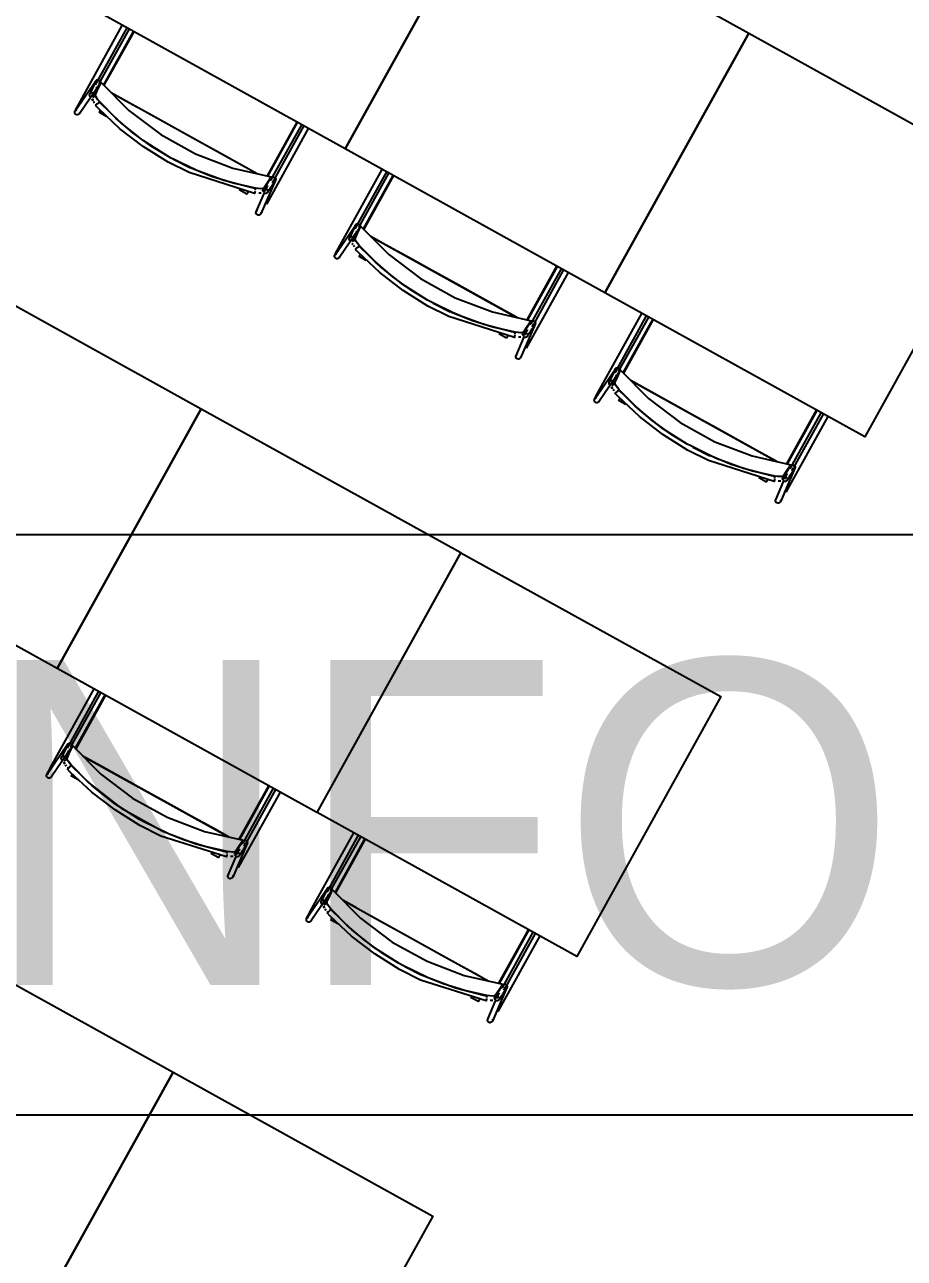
# Model space of a CAD drawing. Header units: metres. Extents: x 3.2 to 22.3, y 0.7 to 22.8.
# Drawn here: x 6.21 to 6.968, y 10.826 to 11.89 of the extents above; entities that cross this region are included whole.
import ezdxf

# ---------------------------------------------------------------- set-up
doc = ezdxf.new("R2010")
doc.units = ezdxf.units.M
for name, color, linetype in [('ARREDI', 9, 'Continuous'), ('PARETI_STRUTTURE', 7, 'Continuous'), ('WAYFINDING_RIQUADRI', 7, 'Continuous'), ('WAYFINDING_TESTI', 7, 'Continuous')]:
    doc.layers.add(name, color=color, linetype=linetype)

msp = doc.modelspace()

# ---------------------------------------------------------------- linework, layer by layer
at = {"layer": 'ARREDI'}
for points in [[(6.3864, 12.1304), (6.6103, 12.0063), (6.4862, 11.7825), (6.2623, 11.9066)], [(6.6103, 12.0063), (6.8341, 11.8822), (6.71, 11.6584), (6.4862, 11.7825)], [(6.8341, 11.8822), (7.058, 11.7581), (6.9339, 11.5343), (6.71, 11.6584)], [(6.4225, 11.7585), (6.4221, 11.7556)], [(6.1383, 11.6827), (6.3621, 11.5586), (6.238, 11.3348), (6.0142, 11.4589)], [(6.6464, 11.6345), (6.646, 11.6315)], [(6.3621, 11.5586), (6.5859, 11.4346), (6.4618, 11.2107), (6.238, 11.3348)], [(6.8702, 11.5104), (6.8698, 11.5074)], [(6.5859, 11.4345), (6.8098, 11.3105), (6.6857, 11.0866), (6.4619, 11.2107)], [(6.3982, 11.1868), (6.3978, 11.1838)], [(6.1139, 11.111), (6.3378, 10.9869), (6.2137, 10.763), (5.9898, 10.8871)], [(6.6221, 11.0627), (6.6217, 11.0597)], [(6.3378, 10.9869), (6.5616, 10.8628), (6.4375, 10.6389), (6.2137, 10.763)]]:
    msp.add_lwpolyline(points, close=True, dxfattribs=at)
for points in [[(6.3034, 11.8838), (6.2779, 11.8378)], [(6.272, 11.8383), (6.2714, 11.8388), (6.2711, 11.8394), (6.2709, 11.8401), (6.2711, 11.8409), (6.2713, 11.8413), (6.2713, 11.8413), (6.2715, 11.8415), (6.2721, 11.842), (6.2728, 11.8422)], [(6.2747, 11.823), (6.2731, 11.8248), (6.2718, 11.8267), (6.2711, 11.8282), (6.2709, 11.8291), (6.2733, 11.8345), (6.2758, 11.8399), (6.2998, 11.8156), (6.3272, 11.7949), (6.3571, 11.7783), (6.3892, 11.7661), (6.4225, 11.7585), (6.4193, 11.7536), (6.416, 11.7487)], [(6.2721, 11.8359), (6.2717, 11.835)], [(6.2728, 11.8422), (6.2735, 11.8422), (6.2742, 11.8419), (6.2748, 11.8414), (6.2751, 11.8408), (6.2753, 11.84), (6.2751, 11.8393)], [(6.2758, 11.8399), (6.274, 11.8384)], [(6.258, 11.8238), (6.258, 11.8238), (6.2581, 11.8237), (6.2583, 11.8236), (6.2587, 11.8233)], [(6.2593, 11.823), (6.2587, 11.8233)], [(6.2676, 11.8269), (6.2669, 11.8272), (6.2664, 11.8277), (6.266, 11.8283), (6.2659, 11.829), (6.2659, 11.8291), (6.266, 11.8297), (6.2661, 11.8299), (6.2664, 11.8304), (6.267, 11.8308), (6.2677, 11.8311)], [(6.2677, 11.8311), (6.2684, 11.831), (6.2691, 11.8308), (6.2697, 11.8303), (6.2701, 11.8297), (6.2702, 11.8289), (6.2702, 11.8289), (6.27, 11.8282), (6.27, 11.8281), (6.2697, 11.8276), (6.2691, 11.8271), (6.2684, 11.8269)], [(6.2681, 11.8258), (6.2689, 11.8243)], [(6.2688, 11.8243), (6.2681, 11.8258)], [(6.2709, 11.8332), (6.2704, 11.832), (6.2686, 11.8281)], [(6.2694, 11.8235), (6.2702, 11.8224)], [(6.2701, 11.8225), (6.2694, 11.8235)], [(6.2747, 11.823), (6.2731, 11.8249), (6.2718, 11.8268), (6.271, 11.8283), (6.2709, 11.8291)], [(6.2845, 11.8311), (6.297, 11.8241), (6.3172, 11.813), (6.3374, 11.8018), (6.3576, 11.7906), (6.3778, 11.7794), (6.3979, 11.7682), (6.4103, 11.7614)], [(6.2845, 11.8311), (6.4103, 11.7614)], [(6.2556, 11.812), (6.2549, 11.812), (6.2542, 11.8123), (6.2536, 11.8128), (6.2533, 11.8134), (6.2531, 11.8142), (6.2533, 11.8149), (6.2535, 11.8153), (6.2535, 11.8154), (6.2537, 11.8155), (6.2543, 11.816), (6.255, 11.8162)], [(6.2575, 11.8141), (6.2573, 11.8133), (6.2571, 11.8129), (6.2571, 11.8129), (6.2569, 11.8127), (6.2563, 11.8122), (6.2556, 11.812)], [(6.271, 11.8214), (6.2717, 11.8206)], [(6.2733, 11.822), (6.2728, 11.8215), (6.2722, 11.821), (6.2717, 11.8206), (6.2713, 11.8202), (6.2711, 11.82)], [(6.2711, 11.82), (6.2711, 11.82)], [(6.2733, 11.822), (6.2738, 11.8224), (6.2741, 11.8227), (6.2743, 11.8229)], [(6.2752, 11.816), (6.2748, 11.8153), (6.2745, 11.8148), (6.2743, 11.8143), (6.2742, 11.8141)], [(6.3333, 11.7763), (6.319, 11.785), (6.3032, 11.7965), (6.2884, 11.8091), (6.2747, 11.823)], [(6.3333, 11.7763), (6.319, 11.785), (6.3033, 11.7964), (6.2885, 11.8091), (6.2748, 11.8229)], [(6.4196, 11.7592), (6.4452, 11.8052)], [(6.3527, 11.7663), (6.3382, 11.7736)], [(6.3382, 11.7736), (6.3528, 11.7663)], [(6.4086, 11.7487), (6.3896, 11.753), (6.3711, 11.7588), (6.3533, 11.766)], [(6.4088, 11.7487), (6.3898, 11.753), (6.3712, 11.7588), (6.3533, 11.766)], [(6.5272, 11.7597), (6.5017, 11.7137)], [(6.4195, 11.751), (6.4187, 11.7498), (6.4154, 11.7449)], [(6.4224, 11.7577), (6.4229, 11.7582), (6.4236, 11.7585), (6.4244, 11.7585), (6.4251, 11.7583), (6.4257, 11.7578), (6.4261, 11.7572)], [(6.4261, 11.7572), (6.4263, 11.7565), (6.4262, 11.7557), (6.4261, 11.7555), (6.4261, 11.7555), (6.4258, 11.7551), (6.4253, 11.7546), (6.4246, 11.7543), (6.4239, 11.7542), (6.4231, 11.7545)], [(6.4015, 11.7435), (6.4016, 11.7437), (6.4019, 11.7442), (6.4022, 11.7447), (6.4026, 11.7454)], [(6.4085, 11.7462), (6.4084, 11.7455), (6.4083, 11.7448), (6.4082, 11.7443), (6.4081, 11.7441), (6.4081, 11.744), (6.4081, 11.744), (6.4082, 11.7443)], [(6.4087, 11.747), (6.4088, 11.7476), (6.4088, 11.748), (6.4089, 11.7483)], [(6.416, 11.7487), (6.4152, 11.7484), (6.4135, 11.7482), (6.4112, 11.7483), (6.4088, 11.7487)], [(6.416, 11.7487), (6.4152, 11.7484), (6.4136, 11.7482), (6.4113, 11.7483), (6.4088, 11.7487)], [(6.4138, 11.7445), (6.4129, 11.7444), (6.4117, 11.7445)], [(6.413, 11.7444), (6.4117, 11.7444)], [(6.4152, 11.7461), (6.4153, 11.7468), (6.4156, 11.7474), (6.4157, 11.7475), (6.4162, 11.748), (6.4162, 11.748), (6.4169, 11.7483), (6.4176, 11.7483), (6.4183, 11.7481), (6.4189, 11.7476), (6.4193, 11.747)], [(6.4193, 11.747), (6.4195, 11.7463), (6.4194, 11.7455), (6.4192, 11.745), (6.4191, 11.7449), (6.4186, 11.7444), (6.4186, 11.7444), (6.4179, 11.7441), (6.4171, 11.7441), (6.4164, 11.7443), (6.4158, 11.7448)], [(6.4095, 11.7267), (6.4093, 11.7274), (6.4094, 11.7282), (6.4095, 11.7284), (6.4095, 11.7284), (6.4098, 11.7288), (6.4103, 11.7293)], [(6.4135, 11.7284), (6.4137, 11.7276), (6.4136, 11.7269), (6.4135, 11.7267), (6.4135, 11.7266), (6.4132, 11.7262), (6.4127, 11.7257), (6.412, 11.7254), (6.4113, 11.7254), (6.4105, 11.7256), (6.4099, 11.7261), (6.4095, 11.7267)], [(6.4175, 11.7353), (6.4169, 11.7357)], [(6.4182, 11.7349), (6.418, 11.7351), (6.4175, 11.7353)], [(6.4183, 11.7349), (6.4183, 11.7349)], [(6.4958, 11.7142), (6.4953, 11.7147), (6.4949, 11.7153), (6.4948, 11.7161), (6.4949, 11.7168), (6.4952, 11.7172), (6.4952, 11.7172), (6.4953, 11.7174), (6.4959, 11.7179), (6.4966, 11.7181)], [(6.4966, 11.7181), (6.4974, 11.7181), (6.498, 11.7178), (6.4986, 11.7173), (6.499, 11.7167), (6.4991, 11.7159), (6.499, 11.7152)], [(6.4915, 11.7028), (6.4908, 11.7031), (6.4902, 11.7036), (6.4898, 11.7042), (6.4897, 11.7049), (6.4897, 11.705), (6.4898, 11.7057), (6.4899, 11.7058), (6.4902, 11.7063), (6.4908, 11.7067), (6.4915, 11.707)], [(6.4915, 11.707), (6.4923, 11.707), (6.493, 11.7067), (6.4935, 11.7062), (6.4939, 11.7056), (6.494, 11.7049), (6.494, 11.7048), (6.4939, 11.7041), (6.4938, 11.704), (6.4935, 11.7035), (6.4929, 11.703), (6.4922, 11.7028)], [(6.4925, 11.704), (6.4942, 11.708), (6.4949, 11.7095)], [(6.4986, 11.6989), (6.497, 11.7008), (6.4957, 11.7027), (6.4949, 11.7042), (6.4948, 11.705), (6.4972, 11.7104), (6.4996, 11.7158), (6.5237, 11.6915), (6.551, 11.6708), (6.581, 11.6542), (6.613, 11.642), (6.6464, 11.6345), (6.6431, 11.6295), (6.6398, 11.6246)], [(6.4959, 11.7118), (6.4955, 11.7109)], [(6.4996, 11.7158), (6.4979, 11.7144)], [(6.6343, 11.6372), (6.6217, 11.6441), (6.6016, 11.6553), (6.5814, 11.6665), (6.5612, 11.6777), (6.541, 11.6889), (6.5209, 11.7), (6.5084, 11.707)], [(6.5084, 11.707), (6.6342, 11.6372)], [(6.4819, 11.6997), (6.4818, 11.6997), (6.4819, 11.6997), (6.4821, 11.6995), (6.4826, 11.6993)], [(6.4832, 11.6989), (6.4826, 11.6993)], [(6.4922, 11.7011), (6.4927, 11.7002)], [(6.4927, 11.7002), (6.4922, 11.7011)], [(6.4932, 11.6994), (6.494, 11.6983)], [(6.4939, 11.6984), (6.4932, 11.6994)], [(6.4986, 11.6989), (6.4969, 11.7009), (6.4956, 11.7027), (6.4949, 11.7042), (6.4948, 11.7051)], [(6.4949, 11.6973), (6.4955, 11.6965)], [(6.4949, 11.6959), (6.4949, 11.6959)], [(6.4971, 11.6979), (6.4966, 11.6974), (6.496, 11.6969), (6.4952, 11.6961), (6.495, 11.696)], [(6.4971, 11.6979), (6.4976, 11.6983), (6.498, 11.6986), (6.4981, 11.6988)], [(6.5571, 11.6523), (6.5429, 11.6609), (6.5271, 11.6724), (6.5123, 11.6851), (6.4985, 11.6989)], [(6.5571, 11.6523), (6.5429, 11.6609), (6.5271, 11.6723), (6.5123, 11.685), (6.4987, 11.6988)], [(6.4795, 11.6879), (6.4787, 11.6879), (6.478, 11.6882), (6.4775, 11.6887), (6.4771, 11.6894), (6.477, 11.6901), (6.4771, 11.6908), (6.4774, 11.6913), (6.4774, 11.6913), (6.4775, 11.6915), (6.4781, 11.6919), (6.4788, 11.6922)], [(6.4813, 11.69), (6.4812, 11.6892), (6.4809, 11.6888), (6.4809, 11.6888), (6.4808, 11.6886), (6.4802, 11.6881), (6.4795, 11.6879)], [(6.499, 11.6919), (6.4987, 11.6912), (6.4984, 11.6907), (6.4981, 11.6902), (6.498, 11.69)], [(6.6435, 11.6351), (6.669, 11.6811)], [(6.5766, 11.6422), (6.562, 11.6495)], [(6.562, 11.6495), (6.5766, 11.6422)], [(6.6324, 11.6246), (6.6135, 11.6289), (6.5949, 11.6347), (6.5772, 11.642)], [(6.6326, 11.6246), (6.6136, 11.6289), (6.595, 11.6347), (6.5772, 11.6419)], [(6.6462, 11.6336), (6.6468, 11.6341), (6.6474, 11.6344), (6.6482, 11.6344), (6.6489, 11.6342), (6.6495, 11.6338), (6.6499, 11.6331)], [(6.6499, 11.6331), (6.6501, 11.6324), (6.65, 11.6317), (6.6499, 11.6314), (6.6499, 11.6314), (6.6497, 11.631), (6.6491, 11.6305), (6.6484, 11.6302), (6.6477, 11.6302), (6.647, 11.6304)], [(6.7511, 11.6356), (6.7255, 11.5896)], [(6.6254, 11.6194), (6.6255, 11.6197), (6.6257, 11.6201), (6.626, 11.6207), (6.6264, 11.6213)], [(6.6324, 11.6222), (6.6322, 11.6214), (6.6321, 11.6208), (6.632, 11.6203), (6.632, 11.62), (6.632, 11.6199), (6.632, 11.62), (6.632, 11.6202)], [(6.6325, 11.6229), (6.6326, 11.6235), (6.6327, 11.624), (6.6327, 11.6242)], [(6.6398, 11.6246), (6.639, 11.6243), (6.6373, 11.6241), (6.635, 11.6243), (6.6326, 11.6246)], [(6.6398, 11.6246), (6.639, 11.6243), (6.6374, 11.6241), (6.6351, 11.6242), (6.6326, 11.6246)], [(6.6391, 11.622), (6.6392, 11.6228), (6.6394, 11.6233), (6.6395, 11.6234), (6.64, 11.6239), (6.64, 11.6239), (6.6407, 11.6242), (6.6414, 11.6242), (6.6421, 11.624), (6.6428, 11.6235), (6.6432, 11.6229)], [(6.6434, 11.6269), (6.6426, 11.6257), (6.6393, 11.6208)], [(6.6432, 11.6229), (6.6433, 11.6222), (6.6433, 11.6215), (6.643, 11.6209), (6.6429, 11.6208), (6.6424, 11.6203), (6.6424, 11.6203), (6.6417, 11.62), (6.641, 11.62), (6.6403, 11.6202), (6.6397, 11.6207)], [(6.6376, 11.6204), (6.6368, 11.6203), (6.6355, 11.6204)], [(6.6369, 11.6203), (6.6355, 11.6204)], [(6.6414, 11.6113), (6.6408, 11.6116)], [(6.6421, 11.6109), (6.6418, 11.611), (6.6414, 11.6113)], [(6.6421, 11.6108), (6.6421, 11.6108)], [(6.6334, 11.6026), (6.6332, 11.6033), (6.6333, 11.6041), (6.6334, 11.6043), (6.6334, 11.6043), (6.6336, 11.6047), (6.6342, 11.6052)], [(6.6373, 11.6043), (6.6375, 11.6036), (6.6374, 11.6028), (6.6373, 11.6026), (6.6373, 11.6026), (6.6371, 11.6021), (6.6365, 11.6016), (6.6359, 11.6013), (6.6351, 11.6013), (6.6344, 11.6015), (6.6338, 11.602), (6.6334, 11.6026)], [(6.7197, 11.5901), (6.7191, 11.5906), (6.7187, 11.5912), (6.7186, 11.592), (6.7188, 11.5927), (6.719, 11.5931), (6.719, 11.5932), (6.7191, 11.5933), (6.7197, 11.5938), (6.7204, 11.594)], [(6.7224, 11.5748), (6.7208, 11.5767), (6.7195, 11.5786), (6.7187, 11.5801), (6.7186, 11.5809), (6.721, 11.5864), (6.7234, 11.5918), (6.7475, 11.5674), (6.7748, 11.5467), (6.8048, 11.5301), (6.8368, 11.5179), (6.8702, 11.5104), (6.8669, 11.5055), (6.8636, 11.5006)], [(6.7204, 11.594), (6.7212, 11.594), (6.7219, 11.5938), (6.7225, 11.5933), (6.7228, 11.5926), (6.7229, 11.5919), (6.7228, 11.5911)], [(6.7235, 11.5917), (6.7217, 11.5903)], [(6.7153, 11.5787), (6.7146, 11.579), (6.714, 11.5795), (6.7137, 11.5801), (6.7136, 11.5809), (6.7136, 11.5809), (6.7137, 11.5816), (6.7137, 11.5817), (6.7141, 11.5822), (6.7146, 11.5827), (6.7154, 11.5829)], [(6.7154, 11.5829), (6.7161, 11.5829), (6.7168, 11.5826), (6.7174, 11.5821), (6.7177, 11.5815), (6.7179, 11.5808), (6.7179, 11.5808), (6.7177, 11.58), (6.7177, 11.5799), (6.7174, 11.5794), (6.7168, 11.579), (6.7161, 11.5787)], [(6.7163, 11.5799), (6.7181, 11.5839), (6.7187, 11.5854)], [(6.7224, 11.5748), (6.7207, 11.5768), (6.7195, 11.5786), (6.7187, 11.5801), (6.7186, 11.581)], [(6.7198, 11.5877), (6.7194, 11.5868)], [(6.8581, 11.5131), (6.8456, 11.5201), (6.8254, 11.5312), (6.8052, 11.5424), (6.785, 11.5536), (6.7648, 11.5648), (6.7447, 11.576), (6.7322, 11.5829)], [(6.7322, 11.5829), (6.8581, 11.5131)], [(6.7033, 11.5638), (6.7026, 11.5638), (6.7019, 11.5641), (6.7013, 11.5646), (6.7009, 11.5653), (6.7008, 11.566), (6.701, 11.5667), (6.7012, 11.5672), (6.7012, 11.5672), (6.7014, 11.5674), (6.7019, 11.5678), (6.7026, 11.5681)], [(6.7057, 11.5756), (6.7057, 11.5756), (6.7057, 11.5756), (6.706, 11.5754), (6.7064, 11.5752)], [(6.707, 11.5749), (6.7064, 11.5752)], [(6.7165, 11.5762), (6.7157, 11.5776)], [(6.7158, 11.5776), (6.7165, 11.5761)], [(6.7171, 11.5753), (6.7179, 11.5742)], [(6.7178, 11.5743), (6.7171, 11.5753)], [(6.7187, 11.5732), (6.7194, 11.5724)], [(6.721, 11.5738), (6.7204, 11.5733), (6.7199, 11.5728), (6.719, 11.572), (6.7188, 11.5719)], [(6.7188, 11.5718), (6.7188, 11.5719)], [(6.721, 11.5738), (6.7215, 11.5742), (6.7218, 11.5746), (6.722, 11.5747)], [(6.781, 11.5282), (6.7667, 11.5369), (6.7509, 11.5483), (6.7361, 11.561), (6.7224, 11.5748)], [(6.781, 11.5282), (6.7667, 11.5368), (6.751, 11.5483), (6.7362, 11.5609), (6.7225, 11.5747)], [(6.7051, 11.5659), (6.705, 11.5652), (6.7048, 11.5647), (6.7048, 11.5647), (6.7046, 11.5645), (6.704, 11.5641), (6.7033, 11.5638)], [(6.7229, 11.5678), (6.7225, 11.5672), (6.7222, 11.5666), (6.722, 11.5662), (6.7218, 11.5659)], [(6.8673, 11.511), (6.8928, 11.557)], [(6.7859, 11.5255), (6.8005, 11.5181)], [(6.8004, 11.5181), (6.7859, 11.5255)], [(6.8563, 11.5005), (6.8373, 11.5048), (6.8188, 11.5107), (6.801, 11.5179)], [(6.8564, 11.5005), (6.8374, 11.5048), (6.8189, 11.5106), (6.801, 11.5179)], [(6.8701, 11.5095), (6.8706, 11.51), (6.8713, 11.5103), (6.872, 11.5103), (6.8728, 11.5101), (6.8734, 11.5097), (6.8738, 11.509)], [(6.8738, 11.509), (6.874, 11.5083), (6.8739, 11.5076), (6.8738, 11.5074), (6.8738, 11.5073), (6.8735, 11.5069), (6.873, 11.5064), (6.8723, 11.5061), (6.8715, 11.5061), (6.8708, 11.5063)], [(6.8492, 11.4953), (6.8493, 11.4956), (6.8496, 11.496), (6.8499, 11.4966), (6.8502, 11.4972)], [(6.8562, 11.4981), (6.8561, 11.4973), (6.856, 11.4967), (6.8559, 11.4962), (6.8558, 11.4959), (6.8558, 11.4959), (6.8558, 11.4959), (6.8559, 11.4961)], [(6.8563, 11.4988), (6.8564, 11.4994), (6.8565, 11.4999), (6.8566, 11.5001)], [(6.8636, 11.5006), (6.8628, 11.5002), (6.8611, 11.5001), (6.8589, 11.5002), (6.8564, 11.5005)], [(6.8637, 11.5006), (6.8629, 11.5002), (6.8612, 11.5), (6.859, 11.5001), (6.8564, 11.5005)], [(6.8615, 11.4963), (6.8606, 11.4962), (6.8594, 11.4963)], [(6.8607, 11.4962), (6.8594, 11.4963)], [(6.8629, 11.4979), (6.863, 11.4987), (6.8632, 11.4992), (6.8633, 11.4993), (6.8639, 11.4998), (6.8639, 11.4998), (6.8645, 11.5001), (6.8653, 11.5001), (6.866, 11.4999), (6.8666, 11.4995), (6.867, 11.4988)], [(6.8672, 11.5028), (6.8664, 11.5016), (6.8631, 11.4967)], [(6.867, 11.4988), (6.8672, 11.4981), (6.8671, 11.4974), (6.8669, 11.4968), (6.8668, 11.4967), (6.8663, 11.4962), (6.8662, 11.4962), (6.8656, 11.4959), (6.8648, 11.4959), (6.8641, 11.4961), (6.8635, 11.4966)], [(6.8652, 11.4872), (6.8646, 11.4875)], [(6.8659, 11.4868), (6.8656, 11.4869), (6.8652, 11.4872)], [(6.8659, 11.4868), (6.8659, 11.4868)], [(6.8572, 11.4785), (6.857, 11.4792), (6.8571, 11.48), (6.8572, 11.4802), (6.8572, 11.4802), (6.8575, 11.4806), (6.858, 11.4812)], [(6.8612, 11.4802), (6.8614, 11.4795), (6.8613, 11.4787), (6.8612, 11.4785), (6.8612, 11.4785), (6.8609, 11.4781), (6.8604, 11.4776), (6.8597, 11.4773), (6.8589, 11.4772), (6.8582, 11.4774), (6.8576, 11.4779), (6.8572, 11.4785)], [(6.279, 11.312), (6.2535, 11.266)], [(6.2477, 11.2665), (6.2471, 11.267), (6.2467, 11.2676), (6.2466, 11.2684), (6.2468, 11.2691), (6.247, 11.2695), (6.247, 11.2696), (6.2471, 11.2698), (6.2477, 11.2702), (6.2484, 11.2704)], [(6.2484, 11.2704), (6.2492, 11.2704), (6.2499, 11.2702), (6.2504, 11.2697), (6.2508, 11.269), (6.2509, 11.2683), (6.2508, 11.2675)], [(6.2478, 11.2641), (6.2443, 11.2563)], [(6.2504, 11.2512), (6.2488, 11.2531), (6.2475, 11.255), (6.2467, 11.2565), (6.2466, 11.2573), (6.249, 11.2628), (6.2514, 11.2682), (6.2755, 11.2438), (6.3028, 11.2231), (6.3328, 11.2065), (6.3648, 11.1943), (6.3982, 11.1868), (6.3949, 11.1819), (6.3916, 11.177)], [(6.2514, 11.2681), (6.2497, 11.2667)], [(6.2337, 11.252), (6.2337, 11.252), (6.2337, 11.252), (6.234, 11.2518), (6.2344, 11.2516)], [(6.235, 11.2513), (6.2344, 11.2516)], [(6.2433, 11.2551), (6.2426, 11.2554), (6.242, 11.2559), (6.2417, 11.2565), (6.2415, 11.2573), (6.2415, 11.2573), (6.2417, 11.258), (6.2417, 11.2581), (6.2421, 11.2586), (6.2426, 11.2591), (6.2433, 11.2593)], [(6.2433, 11.2593), (6.2441, 11.2593), (6.2448, 11.259), (6.2454, 11.2585), (6.2457, 11.2579), (6.2459, 11.2572), (6.2459, 11.2572), (6.2457, 11.2564), (6.2457, 11.2563), (6.2453, 11.2558), (6.2448, 11.2554), (6.2441, 11.2551)], [(6.2445, 11.2526), (6.2437, 11.254)], [(6.2438, 11.254), (6.2445, 11.2525)], [(6.2451, 11.2518), (6.2458, 11.2506)], [(6.2458, 11.2507), (6.2451, 11.2517)], [(6.2504, 11.2512), (6.2487, 11.2532), (6.2475, 11.255), (6.2467, 11.2565), (6.2466, 11.2574)], [(6.2467, 11.2496), (6.2474, 11.2488)], [(6.249, 11.2502), (6.2484, 11.2497), (6.2479, 11.2492), (6.247, 11.2484), (6.2468, 11.2483)], [(6.249, 11.2502), (6.2494, 11.2507), (6.2498, 11.251), (6.25, 11.2511)], [(6.3285, 11.1945), (6.2947, 11.2133), (6.2641, 11.2374), (6.2504, 11.2512)], [(6.3284, 11.1945), (6.2947, 11.2132), (6.2642, 11.2373), (6.2505, 11.2511)], [(6.3861, 11.1895), (6.3736, 11.1965), (6.3534, 11.2076), (6.3332, 11.2188), (6.313, 11.23), (6.2928, 11.2412), (6.2727, 11.2524), (6.2602, 11.2593)], [(6.2602, 11.2593), (6.3861, 11.1895)], [(6.2313, 11.2402), (6.2306, 11.2402), (6.2299, 11.2405), (6.2293, 11.241), (6.2289, 11.2417), (6.2288, 11.2424), (6.229, 11.2431), (6.2292, 11.2436), (6.2292, 11.2436), (6.2293, 11.2438), (6.2299, 11.2442), (6.2306, 11.2445)], [(6.2331, 11.2423), (6.233, 11.2416), (6.2328, 11.2411), (6.2328, 11.2411), (6.2326, 11.2409), (6.232, 11.2405), (6.2313, 11.2402)], [(6.2468, 11.2482), (6.2468, 11.2483)], [(6.2509, 11.2442), (6.2505, 11.2436), (6.2502, 11.243), (6.2499, 11.2426), (6.2498, 11.2423)], [(6.3953, 11.1874), (6.4208, 11.2335)], [(6.3843, 11.1769), (6.3653, 11.1812), (6.3468, 11.1871), (6.329, 11.1943)], [(6.3844, 11.1769), (6.3654, 11.1812), (6.3468, 11.187), (6.329, 11.1943)], [(6.398, 11.1859), (6.3986, 11.1864), (6.3993, 11.1867), (6.4, 11.1867), (6.4008, 11.1865), (6.4013, 11.1861), (6.4018, 11.1855)], [(6.4018, 11.1855), (6.4019, 11.1847), (6.4018, 11.184), (6.4018, 11.1838), (6.4018, 11.1837), (6.4015, 11.1833), (6.401, 11.1828), (6.4003, 11.1825), (6.3995, 11.1825), (6.3988, 11.1827)], [(6.5029, 11.188), (6.4774, 11.142)], [(6.3843, 11.1752), (6.3844, 11.1758), (6.3845, 11.1763), (6.3846, 11.1765)], [(6.3916, 11.177), (6.3908, 11.1766), (6.3891, 11.1765), (6.3868, 11.1766), (6.3844, 11.1769)], [(6.3917, 11.177), (6.3909, 11.1766), (6.3892, 11.1764), (6.387, 11.1766), (6.3844, 11.1769)], [(6.3909, 11.1743), (6.391, 11.1751), (6.3912, 11.1756), (6.3913, 11.1757), (6.3918, 11.1762), (6.3919, 11.1762), (6.3925, 11.1765), (6.3933, 11.1765), (6.394, 11.1763), (6.3946, 11.1759), (6.395, 11.1752)], [(6.3952, 11.1792), (6.3944, 11.178), (6.3911, 11.1731)], [(6.395, 11.1752), (6.3952, 11.1745), (6.3951, 11.1738), (6.3949, 11.1732), (6.3948, 11.1731), (6.3943, 11.1726), (6.3942, 11.1726), (6.3936, 11.1723), (6.3928, 11.1723), (6.3921, 11.1725), (6.392, 11.1726)], [(6.3772, 11.1717), (6.3773, 11.172), (6.3775, 11.1724), (6.3779, 11.173), (6.3782, 11.1736)], [(6.3842, 11.1745), (6.3841, 11.1737), (6.384, 11.1731), (6.3839, 11.1726), (6.3838, 11.1723), (6.3838, 11.1723), (6.3838, 11.1723), (6.3839, 11.1725), (6.3839, 11.1726)], [(6.3895, 11.1727), (6.3886, 11.1726), (6.3874, 11.1727)], [(6.3887, 11.1726), (6.3874, 11.1727)], [(6.3852, 11.1549), (6.385, 11.1556), (6.3851, 11.1564), (6.3852, 11.1566), (6.3852, 11.1566), (6.3855, 11.157), (6.386, 11.1576)], [(6.3892, 11.1566), (6.3894, 11.1559), (6.3893, 11.1551), (6.3892, 11.1549), (6.3892, 11.1549), (6.3889, 11.1545), (6.3884, 11.154), (6.3877, 11.1537), (6.3869, 11.1536), (6.3862, 11.1538), (6.3856, 11.1543), (6.3852, 11.1549)], [(6.3932, 11.1636), (6.3926, 11.1639)], [(6.3939, 11.1632), (6.3936, 11.1633), (6.3932, 11.1636)], [(6.3939, 11.1632), (6.3939, 11.1632)], [(6.4742, 11.1271), (6.4727, 11.129), (6.4713, 11.1309), (6.4706, 11.1324), (6.4704, 11.1333), (6.4729, 11.1387), (6.4753, 11.1441), (6.4993, 11.1197), (6.5267, 11.099), (6.5567, 11.0824), (6.5887, 11.0702), (6.6221, 11.0627), (6.6188, 11.0578), (6.6155, 11.0529)], [(6.4715, 11.1424), (6.4709, 11.1429), (6.4706, 11.1436), (6.4705, 11.1443), (6.4706, 11.145), (6.4708, 11.1455), (6.4708, 11.1455), (6.471, 11.1457), (6.4716, 11.1461), (6.4723, 11.1464)], [(6.4723, 11.1464), (6.473, 11.1463), (6.4737, 11.1461), (6.4743, 11.1456), (6.4747, 11.1449), (6.4748, 11.1442), (6.4746, 11.1434)], [(6.4753, 11.1441), (6.4735, 11.1426)], [(6.4671, 11.1311), (6.4664, 11.1313), (6.4659, 11.1318), (6.4655, 11.1324), (6.4654, 11.1332), (6.4654, 11.1332), (6.4655, 11.1339), (6.4656, 11.134), (6.4659, 11.1345), (6.4665, 11.135), (6.4672, 11.1352)], [(6.4672, 11.1352), (6.4679, 11.1352), (6.4686, 11.1349), (6.4692, 11.1344), (6.4696, 11.1338), (6.4697, 11.1331), (6.4697, 11.1331), (6.4696, 11.1324), (6.4695, 11.1322), (6.4692, 11.1317), (6.4686, 11.1313), (6.4679, 11.131)], [(6.4681, 11.1323), (6.4699, 11.1362), (6.4706, 11.1377)], [(6.4742, 11.1271), (6.4726, 11.1291), (6.4713, 11.131), (6.4705, 11.1324), (6.4704, 11.1333)], [(6.4716, 11.14), (6.4712, 11.1391)], [(6.496, 11.1286), (6.484, 11.1352)], [(6.484, 11.1352), (6.6099, 11.0654)], [(6.4575, 11.1279), (6.4575, 11.1279), (6.4576, 11.1279), (6.4578, 11.1277), (6.4583, 11.1275)], [(6.4588, 11.1272), (6.4583, 11.1275)], [(6.4676, 11.1299), (6.4683, 11.1286)], [(6.4683, 11.1286), (6.4676, 11.1299)], [(6.4689, 11.1277), (6.4697, 11.1265)], [(6.4696, 11.1266), (6.4689, 11.1277)], [(6.4705, 11.1255), (6.4712, 11.1247)], [(6.4728, 11.1261), (6.4723, 11.1256), (6.4717, 11.1251), (6.4708, 11.1244), (6.4706, 11.1242)], [(6.4706, 11.1242), (6.4706, 11.1242)], [(6.4728, 11.1261), (6.4733, 11.1266), (6.4736, 11.1269), (6.4738, 11.127)], [(6.5328, 11.0805), (6.5185, 11.0892), (6.5027, 11.1006), (6.4879, 11.1133), (6.4742, 11.1271)], [(6.5328, 11.0805), (6.5185, 11.0892), (6.5028, 11.1006), (6.488, 11.1132), (6.4743, 11.127)], [(6.4966, 11.1283), (6.5167, 11.1171), (6.5369, 11.1059), (6.5571, 11.0947), (6.5773, 11.0835), (6.5974, 11.0724), (6.6099, 11.0654)], [(6.4552, 11.1161), (6.4544, 11.1162), (6.4537, 11.1164), (6.4531, 11.1169), (6.4528, 11.1176), (6.4527, 11.1183), (6.4528, 11.1191), (6.453, 11.1195), (6.453, 11.1195), (6.4532, 11.1197), (6.4538, 11.1202), (6.4545, 11.1204)], [(6.457, 11.1182), (6.4568, 11.1175), (6.4566, 11.117), (6.4566, 11.117), (6.4564, 11.1168), (6.4559, 11.1164), (6.4552, 11.1161)], [(6.4747, 11.1201), (6.4743, 11.1195), (6.474, 11.1189), (6.4738, 11.1185), (6.4737, 11.1183)], [(6.6192, 11.0634), (6.6447, 11.1094)], [(6.5523, 11.0705), (6.5377, 11.0778)], [(6.5377, 11.0778), (6.5523, 11.0704)], [(6.6081, 11.0529), (6.5892, 11.0572), (6.5706, 11.063), (6.5528, 11.0702)], [(6.6083, 11.0528), (6.5893, 11.0571), (6.5707, 11.063), (6.5529, 11.0702)], [(6.6219, 11.0618), (6.6224, 11.0623), (6.6231, 11.0626), (6.6239, 11.0627), (6.6246, 11.0624), (6.6252, 11.062), (6.6256, 11.0614)], [(6.6256, 11.0614), (6.6258, 11.0606), (6.6257, 11.0599), (6.6256, 11.0597), (6.6256, 11.0597), (6.6254, 11.0592), (6.6248, 11.0587), (6.6241, 11.0584), (6.6234, 11.0584), (6.6226, 11.0586)], [(6.601, 11.0477), (6.6012, 11.0479), (6.6014, 11.0483), (6.6017, 11.0489), (6.6021, 11.0495)], [(6.608, 11.0504), (6.6079, 11.0496), (6.6078, 11.049), (6.6077, 11.0485), (6.6077, 11.0482), (6.6077, 11.0482), (6.6077, 11.0482), (6.6077, 11.0484)], [(6.6082, 11.0511), (6.6083, 11.0517), (6.6084, 11.0522), (6.6084, 11.0524)], [(6.6155, 11.0529), (6.6147, 11.0525), (6.613, 11.0524), (6.6107, 11.0525), (6.6083, 11.0528)], [(6.6155, 11.0529), (6.6147, 11.0525), (6.6131, 11.0524), (6.6108, 11.0525), (6.6083, 11.0528)], [(6.6133, 11.0486), (6.6125, 11.0485), (6.6112, 11.0486)], [(6.6125, 11.0485), (6.6112, 11.0486)], [(6.6148, 11.0503), (6.6148, 11.051), (6.6151, 11.0515), (6.6152, 11.0517), (6.6157, 11.0522), (6.6157, 11.0522), (6.6164, 11.0524), (6.6171, 11.0525), (6.6178, 11.0522), (6.6184, 11.0518), (6.6188, 11.0512)], [(6.619, 11.0552), (6.6182, 11.054), (6.6149, 11.049)], [(6.6188, 11.0511), (6.619, 11.0504), (6.6189, 11.0497), (6.6187, 11.0492), (6.6186, 11.049), (6.6181, 11.0486), (6.6181, 11.0485), (6.6174, 11.0483), (6.6167, 11.0482), (6.6159, 11.0484), (6.6153, 11.0489)], [(6.617, 11.0395), (6.6164, 11.0398)], [(6.6177, 11.0391), (6.6175, 11.0392), (6.617, 11.0395)], [(6.6178, 11.0391), (6.6178, 11.0391)], [(6.609, 11.0308), (6.6089, 11.0316), (6.609, 11.0323), (6.609, 11.0325), (6.609, 11.0325), (6.6093, 11.033), (6.6098, 11.0335)], [(6.613, 11.0325), (6.6132, 11.0318), (6.6131, 11.031), (6.613, 11.0308), (6.613, 11.0308), (6.6128, 11.0304), (6.6122, 11.0299), (6.6115, 11.0296), (6.6108, 11.0295), (6.6101, 11.0298), (6.6095, 11.0302), (6.609, 11.0308)]]:
    msp.add_lwpolyline(points, dxfattribs=at)
at = {"layer": 'PARETI_STRUTTURE'}
for points in [[(6.258, 11.8238), (6.2941, 11.8889)], [(6.2979, 11.8868), (6.2708, 11.8379)], [(6.2741, 11.8388), (6.3001, 11.8856)], [(6.3039, 11.8835), (6.2783, 11.8374)], [(6.2535, 11.8153), (6.2713, 11.8413)], [(6.2749, 11.8389), (6.2571, 11.8129)], [(6.2711, 11.8405), (6.2661, 11.8299)], [(6.275, 11.8387), (6.2724, 11.8332), (6.2724, 11.8331), (6.2723, 11.833), (6.2723, 11.8328), (6.2722, 11.8327), (6.2721, 11.8326), (6.2721, 11.8325), (6.272, 11.8324), (6.272, 11.8323), (6.2719, 11.8321), (6.2719, 11.832), (6.2718, 11.8319), (6.2718, 11.8318), (6.2717, 11.8317), (6.2716, 11.8315), (6.2716, 11.8314), (6.2715, 11.8313), (6.2715, 11.8312), (6.2714, 11.8311), (6.2714, 11.831), (6.2713, 11.8308), (6.2712, 11.8307), (6.2712, 11.8306), (6.2711, 11.8305), (6.2711, 11.8304), (6.271, 11.8302), (6.2709, 11.83), (6.2709, 11.8299), (6.2708, 11.8298), (6.2707, 11.8296), (6.2707, 11.8295), (6.2706, 11.8294), (6.2706, 11.8293), (6.2705, 11.8292), (6.2705, 11.8291), (6.2704, 11.8289), (6.2704, 11.8288), (6.2703, 11.8287), (6.2702, 11.8285), (6.2701, 11.8283), (6.2701, 11.8282), (6.27, 11.8281), (6.27, 11.8281)], [(6.2533, 11.8151), (6.2539, 11.8163), (6.2547, 11.8177), (6.2563, 11.8206), (6.258, 11.8238)], [(6.2694, 11.8304), (6.2704, 11.832)], [(6.3336, 11.7712), (6.3121, 11.7845), (6.2921, 11.7999), (6.2737, 11.8173), (6.2711, 11.82)], [(6.2804, 11.8106), (6.2741, 11.8141)], [(6.3357, 11.775), (6.3332, 11.7764), (6.312, 11.7899), (6.2924, 11.8054), (6.2743, 11.8229)], [(6.4191, 11.7593), (6.4447, 11.8055)], [(6.4484, 11.8034), (6.4222, 11.7561)], [(6.425, 11.756), (6.4506, 11.8022)], [(6.4544, 11.8001), (6.4183, 11.7349)], [(6.4081, 11.744), (6.3517, 11.7621), (6.3336, 11.7712)], [(6.4089, 11.7483), (6.406, 11.7489), (6.3817, 11.7552), (6.3582, 11.7639), (6.3357, 11.775)], [(6.4818, 11.6997), (6.518, 11.7649)], [(6.5218, 11.7628), (6.4946, 11.7138)], [(6.498, 11.7148), (6.5239, 11.7616)], [(6.5277, 11.7595), (6.5021, 11.7133)], [(6.4261, 11.7555), (6.4135, 11.7267)], [(6.4219, 11.7572), (6.4156, 11.7474)], [(6.4173, 11.7461), (6.4191, 11.7504)], [(6.4183, 11.7491), (6.4178, 11.7482)], [(6.4192, 11.745), (6.4192, 11.7451), (6.4196, 11.7457), (6.4197, 11.7458), (6.4198, 11.746), (6.4204, 11.747), (6.4205, 11.7471), (6.421, 11.7478), (6.4211, 11.7479), (6.4211, 11.748), (6.4218, 11.749), (6.4219, 11.7492), (6.4223, 11.7499), (6.4224, 11.75), (6.4225, 11.7501), (6.4226, 11.7503), (6.4231, 11.7511), (6.4232, 11.7513), (6.4237, 11.752), (6.4238, 11.7521), (6.4238, 11.7522), (6.4239, 11.7524), (6.4245, 11.7534), (6.4246, 11.7535), (6.425, 11.7541), (6.4251, 11.7542), (6.4252, 11.7543), (6.4253, 11.7545), (6.4255, 11.7549), (6.4261, 11.7555)], [(6.4217, 11.7563), (6.4221, 11.7572)], [(6.4235, 11.7533), (6.4249, 11.7558)], [(6.4015, 11.7435), (6.3948, 11.7472)], [(6.4095, 11.7284), (6.4166, 11.7446)], [(6.4774, 11.6913), (6.4952, 11.7172)], [(6.4987, 11.7148), (6.4809, 11.6888)], [(6.4949, 11.7164), (6.4899, 11.7058)], [(6.4933, 11.7063), (6.4942, 11.708)], [(6.4988, 11.7146), (6.4988, 11.7145), (6.4987, 11.7143), (6.4987, 11.7142), (6.4986, 11.7141), (6.4986, 11.714), (6.4985, 11.7139), (6.4985, 11.7137), (6.4984, 11.7136), (6.4983, 11.7135), (6.4983, 11.7134), (6.4982, 11.7133), (6.4982, 11.7132), (6.4981, 11.713), (6.498, 11.7129), (6.498, 11.7128), (6.4979, 11.7127), (6.4979, 11.7126), (6.4978, 11.7124), (6.4978, 11.7123), (6.4977, 11.7122), (6.4977, 11.7121), (6.4976, 11.712), (6.4975, 11.7119), (6.4975, 11.7117), (6.4974, 11.7116), (6.4973, 11.7114), (6.4973, 11.7113), (6.4972, 11.7111), (6.4972, 11.711), (6.4971, 11.7109), (6.497, 11.7108), (6.497, 11.7107), (6.4969, 11.7105), (6.4969, 11.7104), (6.4968, 11.7103), (6.4968, 11.7102), (6.4967, 11.7101), (6.4966, 11.7098), (6.4965, 11.7097), (6.4965, 11.7096), (6.4964, 11.7095), (6.4964, 11.7094), (6.4963, 11.7092), (6.4963, 11.7091), (6.4962, 11.709), (6.4961, 11.7089), (6.4961, 11.7088), (6.496, 11.7085), (6.4959, 11.7084), (6.4959, 11.7083), (6.4958, 11.7082), (6.4958, 11.708), (6.4957, 11.7079), (6.4956, 11.7078), (6.4956, 11.7077), (6.4955, 11.7076), (6.4955, 11.7075), (6.4954, 11.7073), (6.4954, 11.7072), (6.4953, 11.707), (6.4952, 11.7069), (6.4951, 11.7067), (6.4951, 11.7066), (6.495, 11.7065), (6.495, 11.7064), (6.4949, 11.7063), (6.4949, 11.7062), (6.4948, 11.706), (6.4947, 11.7059), (6.4947, 11.7058), (6.4946, 11.7057), (6.4945, 11.7054), (6.4945, 11.7053), (6.4944, 11.7052), (6.4944, 11.7051), (6.4943, 11.705), (6.4942, 11.7049), (6.4942, 11.7047), (6.4941, 11.7046), (6.4941, 11.7045), (6.494, 11.7044), (6.494, 11.7043), (6.4939, 11.7041), (6.4939, 11.704), (6.4938, 11.704)], [(6.4772, 11.691), (6.4778, 11.6922), (6.4785, 11.6937), (6.4801, 11.6965), (6.4818, 11.6997)], [(6.5574, 11.6471), (6.536, 11.6604), (6.5159, 11.6759), (6.4975, 11.6932), (6.4949, 11.6959)], [(6.5595, 11.6509), (6.557, 11.6523), (6.5359, 11.6658), (6.5162, 11.6813), (6.4982, 11.6988)], [(6.5042, 11.6865), (6.498, 11.69)], [(6.6782, 11.676), (6.6421, 11.6108)], [(6.6429, 11.6352), (6.6685, 11.6814)], [(6.6723, 11.6793), (6.6461, 11.632)], [(6.6489, 11.6319), (6.6744, 11.6781)], [(6.632, 11.6199), (6.5755, 11.638), (6.5574, 11.6471)], [(6.6327, 11.6242), (6.6298, 11.6248), (6.6056, 11.6311), (6.5821, 11.6398), (6.5595, 11.6509)], [(6.6457, 11.6331), (6.6394, 11.6233)], [(6.6455, 11.6322), (6.646, 11.6332)], [(6.7057, 11.5756), (6.7418, 11.6408)], [(6.7456, 11.6387), (6.7185, 11.5897)], [(6.7218, 11.5907), (6.7478, 11.6375)], [(6.7515, 11.6354), (6.726, 11.5892)], [(6.6253, 11.6194), (6.6187, 11.6231)], [(6.6499, 11.6314), (6.6373, 11.6026)], [(6.6411, 11.6221), (6.643, 11.6263)], [(6.6422, 11.625), (6.6417, 11.6241)], [(6.643, 11.6209), (6.6431, 11.621), (6.6435, 11.6217), (6.6436, 11.6218), (6.6442, 11.6228), (6.6443, 11.6229), (6.6448, 11.6238), (6.6449, 11.6239), (6.645, 11.624), (6.6455, 11.6249), (6.6456, 11.625), (6.6462, 11.6259), (6.6463, 11.626), (6.6463, 11.6261), (6.647, 11.6271), (6.647, 11.6272), (6.6475, 11.628), (6.6476, 11.628), (6.6477, 11.6282), (6.6478, 11.6283), (6.6484, 11.6293), (6.6485, 11.6294), (6.6489, 11.63), (6.6489, 11.6301), (6.649, 11.6303), (6.6491, 11.6304), (6.6494, 11.6308), (6.6499, 11.6314)], [(6.6473, 11.6292), (6.6487, 11.6317)], [(6.6334, 11.6043), (6.6405, 11.6206)], [(6.7012, 11.5672), (6.719, 11.5931)], [(6.7226, 11.5907), (6.7048, 11.5647)], [(6.7188, 11.5924), (6.7137, 11.5817)], [(6.7227, 11.5905), (6.7226, 11.5904), (6.7226, 11.5903), (6.7225, 11.5901), (6.7225, 11.59), (6.7224, 11.5899), (6.7223, 11.5898), (6.7223, 11.5897), (6.7222, 11.5895), (6.7222, 11.5894), (6.7221, 11.5893), (6.7221, 11.5892), (6.722, 11.5891), (6.7219, 11.5888), (6.7218, 11.5887), (6.7218, 11.5886), (6.7217, 11.5885), (6.7217, 11.5884), (6.7216, 11.5882), (6.7216, 11.5881), (6.7215, 11.588), (6.7214, 11.5879), (6.7214, 11.5878), (6.7213, 11.5876), (6.7213, 11.5875), (6.7212, 11.5873), (6.7211, 11.5872), (6.7211, 11.587), (6.721, 11.5869), (6.7209, 11.5868), (6.7209, 11.5867), (6.7208, 11.5866), (6.7208, 11.5865), (6.7207, 11.5863), (6.7207, 11.5862), (6.7206, 11.5861), (6.7206, 11.586), (6.7204, 11.5857), (6.7204, 11.5856), (6.7203, 11.5855), (6.7203, 11.5854), (6.7202, 11.5853), (6.7202, 11.5852), (6.7201, 11.585), (6.72, 11.5849), (6.72, 11.5848), (6.7199, 11.5847), (6.7199, 11.5846), (6.7198, 11.5845), (6.7197, 11.5842), (6.7197, 11.5841), (6.7196, 11.584), (6.7195, 11.5839), (6.7195, 11.5837), (6.7194, 11.5836), (6.7194, 11.5835), (6.7193, 11.5834), (6.7193, 11.5833), (6.7192, 11.5831), (6.7192, 11.583), (6.7191, 11.5829), (6.719, 11.5827), (6.7189, 11.5825), (6.7189, 11.5824), (6.7188, 11.5823), (6.7188, 11.5822), (6.7187, 11.5821), (6.7186, 11.582), (6.7186, 11.5818), (6.7185, 11.5817), (6.7185, 11.5816), (6.7184, 11.5815), (6.7184, 11.5814), (6.7182, 11.5811), (6.7182, 11.581), (6.7181, 11.5809), (6.7181, 11.5808), (6.718, 11.5806), (6.718, 11.5805), (6.7179, 11.5804), (6.7179, 11.5803), (6.7178, 11.5802), (6.7177, 11.5801), (6.7177, 11.5799), (6.7177, 11.5799)], [(6.7171, 11.5822), (6.718, 11.5839)], [(6.701, 11.567), (6.7016, 11.5681), (6.7024, 11.5696), (6.7039, 11.5724), (6.7057, 11.5756)], [(6.7813, 11.523), (6.7598, 11.5364), (6.7398, 11.5518), (6.7214, 11.5691), (6.7188, 11.5718)], [(6.7834, 11.5268), (6.7809, 11.5282), (6.7597, 11.5417), (6.74, 11.5573), (6.722, 11.5747)], [(6.7281, 11.5624), (6.7218, 11.5659)], [(6.9021, 11.5519), (6.8659, 11.4868)], [(6.8668, 11.5112), (6.8923, 11.5573)], [(6.8961, 11.5552), (6.8699, 11.5079)], [(6.8727, 11.5079), (6.8983, 11.554)], [(6.8566, 11.5001), (6.8537, 11.5007), (6.8294, 11.507), (6.8059, 11.5158), (6.7834, 11.5268)], [(6.8558, 11.4959), (6.7994, 11.5139), (6.7813, 11.523)], [(6.8738, 11.5073), (6.8612, 11.4785)], [(6.8696, 11.5091), (6.8632, 11.4992)], [(6.8669, 11.4968), (6.8669, 11.4969), (6.8673, 11.4976), (6.8674, 11.4977), (6.8675, 11.4978), (6.8681, 11.4988), (6.8682, 11.4989), (6.8687, 11.4997), (6.8687, 11.4998), (6.8688, 11.4999), (6.8689, 11.5), (6.8695, 11.5009), (6.8695, 11.501), (6.87, 11.5018), (6.8701, 11.5019), (6.8702, 11.502), (6.8702, 11.5021), (6.8708, 11.503), (6.8709, 11.5031), (6.8714, 11.5039), (6.8714, 11.504), (6.8715, 11.5041), (6.8716, 11.5042), (6.8722, 11.5052), (6.8723, 11.5053), (6.8727, 11.506), (6.8728, 11.5061), (6.8729, 11.5062), (6.8729, 11.5063), (6.8732, 11.5067), (6.8738, 11.5074)], [(6.8694, 11.5081), (6.8698, 11.5091)], [(6.8712, 11.5051), (6.8726, 11.5077)], [(6.8492, 11.4953), (6.8425, 11.499)], [(6.8572, 11.4802), (6.8643, 11.4965)], [(6.865, 11.498), (6.8668, 11.5022)], [(6.866, 11.5009), (6.8655, 11.5)], [(6.2337, 11.252), (6.2698, 11.3172)], [(6.2736, 11.3151), (6.2465, 11.2661)], [(6.2498, 11.2671), (6.2757, 11.3139)], [(6.2795, 11.3118), (6.2539, 11.2656)], [(6.2292, 11.2436), (6.247, 11.2695)], [(6.2506, 11.2671), (6.2328, 11.2411)], [(6.2468, 11.2688), (6.2417, 11.2581)], [(6.2451, 11.2586), (6.246, 11.2603)], [(6.2507, 11.2669), (6.2506, 11.2668), (6.2506, 11.2667), (6.2505, 11.2665), (6.2504, 11.2664), (6.2504, 11.2663), (6.2503, 11.2662), (6.2503, 11.2661), (6.2502, 11.266), (6.2502, 11.2658), (6.2501, 11.2657), (6.2501, 11.2656), (6.25, 11.2655), (6.2499, 11.2652), (6.2498, 11.2651), (6.2498, 11.265), (6.2497, 11.2649), (6.2497, 11.2648), (6.2496, 11.2646), (6.2495, 11.2645), (6.2495, 11.2644), (6.2494, 11.2643), (6.2494, 11.2642), (6.2493, 11.264), (6.2493, 11.2639), (6.2492, 11.2637), (6.2491, 11.2636), (6.249, 11.2635), (6.249, 11.2633), (6.2489, 11.2632), (6.2489, 11.2631), (6.2488, 11.263), (6.2488, 11.2629), (6.2487, 11.2627), (6.2487, 11.2626), (6.2486, 11.2625), (6.2485, 11.2624), (6.2484, 11.2621), (6.2484, 11.262), (6.2483, 11.2619), (6.2483, 11.2618), (6.2482, 11.2617), (6.2481, 11.2616), (6.2481, 11.2614), (6.248, 11.2613), (6.248, 11.2612), (6.2479, 11.2611), (6.2478, 11.2608), (6.2478, 11.2607), (6.2477, 11.2606), (6.2476, 11.2605), (6.2476, 11.2604), (6.2475, 11.2603), (6.2475, 11.2601), (6.2474, 11.26), (6.2474, 11.2599), (6.2473, 11.2598), (6.2473, 11.2597), (6.2472, 11.2595), (6.2471, 11.2594), (6.2471, 11.2593), (6.247, 11.2591), (6.2469, 11.259), (6.2469, 11.2588), (6.2468, 11.2587), (6.2468, 11.2586), (6.2467, 11.2585), (6.2466, 11.2584), (6.2466, 11.2582), (6.2465, 11.2581), (6.2465, 11.258), (6.2464, 11.2578), (6.2463, 11.2576), (6.2462, 11.2575), (6.2462, 11.2574), (6.2461, 11.2573), (6.2461, 11.2572), (6.246, 11.257), (6.246, 11.2569), (6.2459, 11.2568), (6.2459, 11.2567), (6.2458, 11.2566), (6.2457, 11.2565), (6.2457, 11.2563), (6.2457, 11.2563)], [(6.229, 11.2434), (6.2296, 11.2445), (6.2304, 11.246), (6.2319, 11.2488), (6.2337, 11.252)], [(6.3114, 11.2032), (6.3089, 11.2046), (6.2877, 11.2181), (6.268, 11.2337), (6.25, 11.2511)], [(6.3093, 11.1994), (6.2878, 11.2128), (6.2677, 11.2282), (6.2493, 11.2455), (6.2467, 11.2482)], [(6.256, 11.2389), (6.2498, 11.2423)], [(6.4301, 11.2283), (6.3939, 11.1632)], [(6.3947, 11.1876), (6.4203, 11.2337)], [(6.4241, 11.2316), (6.3979, 11.1843)], [(6.4007, 11.1843), (6.4263, 11.2304)], [(6.3838, 11.1723), (6.3273, 11.1903), (6.3093, 11.1994)], [(6.3846, 11.1765), (6.3816, 11.1771), (6.3574, 11.1834), (6.3339, 11.1922), (6.3114, 11.2032)], [(6.3976, 11.1855), (6.3912, 11.1756)], [(6.3974, 11.1845), (6.3978, 11.1855)], [(6.4575, 11.1279), (6.4936, 11.1931)], [(6.4974, 11.191), (6.4703, 11.1421)], [(6.4736, 11.143), (6.4996, 11.1898)], [(6.5034, 11.1877), (6.4778, 11.1415)], [(6.3772, 11.1717), (6.3705, 11.1754)], [(6.4018, 11.1838), (6.3892, 11.1549)], [(6.3929, 11.1744), (6.3948, 11.1786)], [(6.394, 11.1773), (6.3935, 11.1764)], [(6.3948, 11.1732), (6.3949, 11.1733), (6.3953, 11.174), (6.3954, 11.1741), (6.396, 11.1751), (6.3961, 11.1752), (6.3967, 11.1761), (6.3967, 11.1762), (6.3968, 11.1763), (6.3974, 11.1772), (6.3975, 11.1773), (6.398, 11.1782), (6.3981, 11.1783), (6.3982, 11.1784), (6.3988, 11.1794), (6.3989, 11.1795), (6.3994, 11.1803), (6.3994, 11.1804), (6.3995, 11.1805), (6.4001, 11.1815), (6.4002, 11.1816), (6.4007, 11.1824), (6.4008, 11.1825), (6.4008, 11.1826), (6.4009, 11.1827), (6.4012, 11.1831), (6.4018, 11.1838)], [(6.3991, 11.1815), (6.4006, 11.1841)], [(6.3852, 11.1566), (6.3922, 11.1726)], [(6.453, 11.1195), (6.4708, 11.1455)], [(6.4744, 11.143), (6.4566, 11.117)], [(6.4706, 11.1447), (6.4656, 11.134)], [(6.4745, 11.1428), (6.4745, 11.1427), (6.4744, 11.1426), (6.4743, 11.1424), (6.4743, 11.1423), (6.4742, 11.1422), (6.4742, 11.1421), (6.4741, 11.142), (6.4741, 11.1419), (6.474, 11.1417), (6.474, 11.1416), (6.4739, 11.1415), (6.4738, 11.1414), (6.4738, 11.1413), (6.4737, 11.1411), (6.4737, 11.141), (6.4736, 11.1409), (6.4736, 11.1408), (6.4735, 11.1407), (6.4734, 11.1406), (6.4734, 11.1404), (6.4733, 11.1403), (6.4733, 11.1402), (6.4732, 11.1401), (6.4732, 11.14), (6.4731, 11.1399), (6.473, 11.1396), (6.4729, 11.1395), (6.4729, 11.1394), (6.4728, 11.1393), (6.4728, 11.1391), (6.4727, 11.139), (6.4727, 11.1389), (6.4726, 11.1388), (6.4726, 11.1387), (6.4725, 11.1385), (6.4724, 11.1384), (6.4724, 11.1383), (6.4723, 11.1381), (6.4722, 11.1379), (6.4722, 11.1378), (6.4721, 11.1377), (6.472, 11.1376), (6.472, 11.1375), (6.4719, 11.1374), (6.4719, 11.1372), (6.4718, 11.1371), (6.4718, 11.137), (6.4717, 11.1369), (6.4717, 11.1368), (6.4715, 11.1365), (6.4715, 11.1364), (6.4714, 11.1363), (6.4714, 11.1362), (6.4713, 11.136), (6.4713, 11.1359), (6.4712, 11.1358), (6.4712, 11.1357), (6.4711, 11.1356), (6.471, 11.1355), (6.471, 11.1353), (6.4709, 11.1352), (6.4708, 11.135), (6.4708, 11.1349), (6.4707, 11.1347), (6.4707, 11.1346), (6.4706, 11.1345), (6.4705, 11.1344), (6.4705, 11.1343), (6.4704, 11.1342), (6.4704, 11.134), (6.4703, 11.1339), (6.4702, 11.1337), (6.4701, 11.1336), (6.4701, 11.1334), (6.47, 11.1333), (6.47, 11.1332), (6.4699, 11.1331), (6.4699, 11.133), (6.4698, 11.1329), (6.4697, 11.1327), (6.4697, 11.1326), (6.4696, 11.1325), (6.4696, 11.1324), (6.4695, 11.1323), (6.4695, 11.1322)], [(6.469, 11.1346), (6.4699, 11.1362)], [(6.4528, 11.1193), (6.4535, 11.1205), (6.4542, 11.1219), (6.4558, 11.1248), (6.4575, 11.1279)], [(6.5331, 11.0753), (6.5116, 11.0887), (6.4916, 11.1041), (6.4732, 11.1214), (6.4706, 11.1242)], [(6.5352, 11.0791), (6.5327, 11.0805), (6.5115, 11.094), (6.4919, 11.1096), (6.4738, 11.127)], [(6.4799, 11.1148), (6.4736, 11.1182)], [(6.6539, 11.1042), (6.6178, 11.0391)], [(6.6186, 11.0635), (6.6442, 11.1096)], [(6.648, 11.1075), (6.6217, 11.0602)], [(6.6245, 11.0602), (6.6501, 11.1063)], [(6.6084, 11.0524), (6.6055, 11.053), (6.5812, 11.0593), (6.5577, 11.0681), (6.5352, 11.0791)], [(6.6077, 11.0482), (6.5512, 11.0662), (6.5331, 11.0753)], [(6.6256, 11.0597), (6.613, 11.0308)], [(6.6214, 11.0614), (6.6151, 11.0515)], [(6.6187, 11.0492), (6.6187, 11.0492), (6.6192, 11.0499), (6.6192, 11.05), (6.6193, 11.0501), (6.6199, 11.051), (6.62, 11.0511), (6.6205, 11.052), (6.6206, 11.0521), (6.6207, 11.0522), (6.6213, 11.0532), (6.6214, 11.0533), (6.6219, 11.0541), (6.6219, 11.0542), (6.622, 11.0543), (6.6221, 11.0544), (6.6226, 11.0553), (6.6227, 11.0554), (6.6232, 11.0562), (6.6233, 11.0563), (6.6233, 11.0564), (6.6234, 11.0565), (6.6241, 11.0575), (6.6241, 11.0576), (6.6246, 11.0583), (6.6246, 11.0584), (6.6247, 11.0585), (6.6248, 11.0586), (6.6251, 11.059), (6.6256, 11.0597)], [(6.6212, 11.0604), (6.6216, 11.0614)], [(6.623, 11.0574), (6.6244, 11.06)], [(6.601, 11.0476), (6.5943, 11.0513)], [(6.609, 11.0325), (6.6161, 11.0488)], [(6.6168, 11.0503), (6.6186, 11.0546)], [(6.6178, 11.0532), (6.6173, 11.0523)]]:
    msp.add_lwpolyline(points, dxfattribs=at)
at = {"layer": 'WAYFINDING_RIQUADRI'}
msp.add_lwpolyline([(5.3, 10.95), (8.5, 10.95), (8.5, 11.45), (5.3, 11.45)], close=True, dxfattribs=at)

# ---------------------------------------------------------------- texts
at = {"layer": 'WAYFINDING_TESTI', "insert": (6.9, 11.2), "char_height": 0.28, "attachment_point": 5}
msp.add_mtext('LAB. INFORMATICA', dxfattribs=at)

doc.saveas('drawing.dxf')
